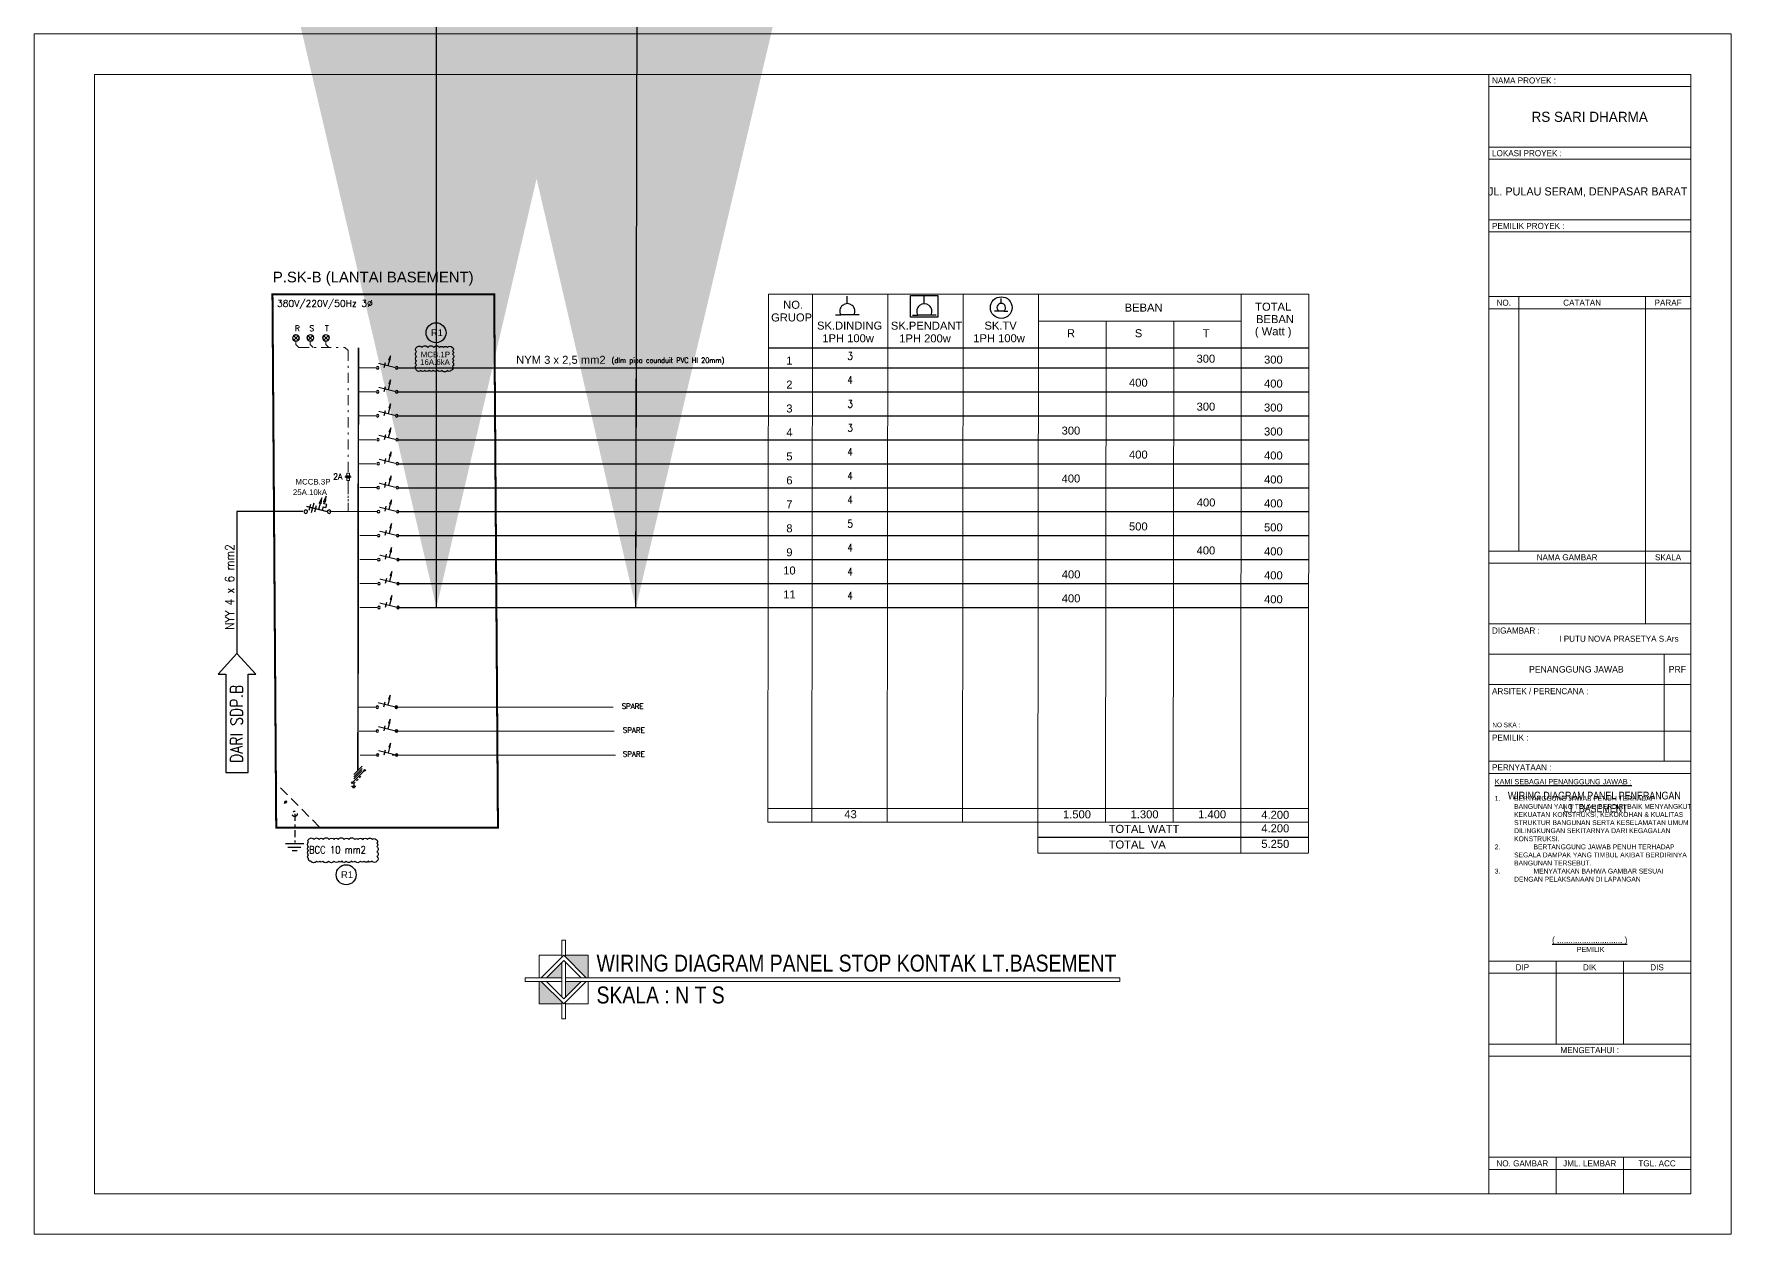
# Model space of a CAD drawing. Header units: inches. Extents: x 31310 to 32350, y 3900 to 5049.
# Drawn here: x 31594.2 to 31678.2, y 4414.1 to 4473.5 of the extents above; entities that cross this region are included whole.
import ezdxf
from ezdxf.enums import TextEntityAlignment as Align

# ---------------------------------------------------------------- set-up
doc = ezdxf.new("R2010")
doc.units = ezdxf.units.IN
doc.header["$MEASUREMENT"] = 0
for name, pattern in [('DASHDOT', [1, 0.5, -0.25, 0, -0.25]), ('HIDDEN', [0.375, 0.25, -0.125]), ('PHANTOM', [2.5, 1.25, -0.25, 0.25, -0.25, 0.25, -0.25])]:
    doc.linetypes.add(name, pattern=pattern)
for name, color, linetype in [('-KOP', 7, 'Continuous'), ('-LINE', 1, 'Continuous'), ('-SK', 1, 'Continuous'), ('-TXT', 7, 'Continuous'), ('BANTU', 7, 'Continuous'), ('COMP', 9, 'Continuous'), ('dg', 8, 'Continuous'), ('DIM', 1, 'Continuous'), ('KBL1', 4, 'Continuous'), ('KBL2', 200, 'Continuous'), ('LL', 6, 'Continuous'), ('PNL', 5, 'Continuous'), ('TEXTKOP', 7, 'Continuous'), ('TXT-ME', 7, 'Continuous'), ('WIRING', 4, 'Continuous')]:
    doc.layers.add(name, color=color, linetype=linetype)
for name, color, linetype, lineweight in [('A-FURN-EQPM', 177, 'Continuous', 0), ('US 0 Sanitair', 9, 'Continuous', 0), ('US-Elevation', 9, 'Continuous', 5), ('US-Text', 42, 'Continuous', 5)]:
    doc.layers.add(name, color=color, linetype=linetype, lineweight=lineweight)
doc.layers.add('KB FRC', color=7, linetype='Continuous', true_color=0xf2180d)
doc.layers.add('LAMPU', color=7, linetype='Continuous', true_color=0xff05ff)
doc.layers.add('SK CCTV', color=7, linetype='Continuous', true_color=0x05ff05, plot=False)
doc.styles.add('1 100', font='GOTHIC.TTF')
doc.styles.add('1 200', font='GOTHIC.TTF', dxfattribs={"height": 300})
doc.styles.add('Arial Narrow', font='ARIALN.TTF')
doc.styles.add('Grap', font='')
doc.styles.add('HF-SM', font='SIMPLEX.SHX', dxfattribs={"width": 0.9, "height": 2.5})
doc.styles.add('S4', font='arial.ttf', dxfattribs={"height": 2.7})
doc.styles.add('SAS2', font='arial.ttf', dxfattribs={"height": 4})
doc.styles.add('TXT', font='romans.shx', dxfattribs={"width": 0.85, "height": 0.25})
doc.styles.get('Grap').set_extended_font_data('Graphite Light')
doc.dimstyles.new('dim200', dxfattribs={"dimscale": 2, "dimtxt": 0.17, "dimasz": 0.12, "dimexe": 0.15, "dimexo": 0.1, "dimgap": 0.06, "dimtad": 1, "dimdec": 1, "dimlfac": 100, "dimzin": 12, "dimdsep": 46, "dimtxsty": 'Grap', "dimblk": 'ar1', "dimcen": 0.09, "dimclrd": 243, "dimclre": 243, "dimclrt": 256, "dimadec": 0, "dimazin": 0, "dimtfac": 1, "dimtdec": 1, "dimtix": 1, "dimtmove": 0, "dimatfit": 3, "dimldrblk": 'ar2', "dimfxl": 1, "dimtolj": 1, "dimtzin": 0, "dimarcsym": 0})

# ---------------------------------------------------------------- blocks, each defined once
blk = doc.blocks.new('A$C5E321F3B')
at = {"layer": 'BANTU'}
for p, q in [((0.37, 1.68), (3.66, 4.97)), ((0.65, 3.89), (3.08, 6.32)), ((0.65, 3.25), (3.08, 5.68)), ((0.65, 2.6), (3.08, 5.03)), ((0, 0.54), (1.29, 0.54)), ((0.22, 0.36), (1.08, 0.36)), ((0.43, 0.18), (0.86, 0.18)), ((0.65, 0.18), (0.65, 0))]:
    blk.add_line(p, q, dxfattribs=at)
at = {"layer": 'BANTU', "linetype": 'HIDDEN'}
for q in [(3.08, 3.74), (0.65, 0.54)]:
    blk.add_line((0.65, 1.31), q, dxfattribs=at)
at = {"layer": 'BANTU'}
for centre in [(3.81, 5.12), (0.22, 1.53)]:
    blk.add_circle(centre, 0.215, dxfattribs=at)
blk = doc.blocks.new('-SK_1P')
at = {"layer": '-SK'}
for p, q in [((0, 0.328), (0, 0.547)), ((-0.34, 0), (-0.19, 0)), ((0.19, 0), (-0.19, 0)), ((0.34, 0), (0.19, 0))]:
    blk.add_line(p, q, dxfattribs=at)
blk.add_arc((0, 0.109), 0.219, 330, 210, dxfattribs=at)
blk = doc.blocks.new('ar1')
at = {"color": 251, "ltscale": 0.13}
for p, q in [((0, 1.05949), (0, -1.05949)), ((1.05949, 0), (-1.05949, 0))]:
    blk.add_line(p, q, dxfattribs=at)
at = {"color": 5, "ltscale": 0.13}
blk.add_line((-0.50051, -0.50051), (0.50051, 0.50051), dxfattribs=at)
blk = doc.blocks.new('ar2')
at = {"layer": 'dg', "color": 251, "ltscale": 0.13}
for points in [[(-0.91175, 0), (-1.07564, 0.25133), (0, 0)], [(-0.91175, 0), (-1.07564, -0.25133), (0, 0)]]:
    blk.add_solid(points, dxfattribs=at)
at = {"layer": 'DIM', "color": 251, "ltscale": 0.13}
blk.add_line((0, 0), (-1.29079, 0), dxfattribs=at)
blk = doc.blocks.new('_ClosedBlank')
at = {"color": 0, "linetype": 'ByBlock', "lineweight": -2}
for p, q in [((-1, 0.17), (0, 0)), ((-1, 0.17), (-1, -0.17)), ((0, 0), (-1, -0.17))]:
    blk.add_line(p, q, dxfattribs=at)
blk = doc.blocks.new('-mcb1p')
at = {"layer": '-LINE', "color": 7}
blk.add_line((0.516, 0.014), (0.465, 0.222), dxfattribs=at)
at = {"layer": '-LINE', "color": 2, "const_width": 0.04}
blk.add_lwpolyline([(0.049, 0.01), (0.755, 0.185)], dxfattribs=at)
at = {"layer": '-LINE', "color": 7}
blk.add_lwpolyline([(0.3, 0.318), (0.357, 0.086)], dxfattribs=at)
at = {"layer": '-LINE', "color": 2}
for centre in [(0, 0), (0.787, 0)]:
    blk.add_circle(centre, 0.05, dxfattribs=at)
at = {"layer": '-LINE', "color": 7, "xscale": 0.1800000000000017, "yscale": 0.1800000000000017, "zscale": 0.1800000000000017, "rotation": 103.89650610379}
blk.add_blockref('_ClosedBlank', (0.257, 0.493), dxfattribs=at)
blk = doc.blocks.new('-MCCB')
at = {"layer": 'WIRING', "color": 7}
for p, q in [((0.136, 0.233), (0.229, 0.258)), ((0.163, 0.134), (0.136, 0.233)), ((0.256, 0.16), (0.163, 0.134)), ((0.229, 0.258), (0.211, 0.322)), ((0.49, 0.19), (0.546, -0.013)), ((0.563, 0.278), (0.651, -0.04)), ((0.672, 0.24), (0.727, 0.037))]:
    blk.add_line(p, q, dxfattribs=at)
at = {"layer": 'WIRING', "const_width": 0.04}
blk.add_lwpolyline([(0.121, 0), (0.813, 0.173)], dxfattribs=at)
at = {"layer": 'WIRING', "color": 7}
for points in [[(0.256, 0.16), (0.288, 0.044)], [(0.357, 0.266), (0.41, 0.074)]]:
    blk.add_lwpolyline(points, dxfattribs=at)
at = {"layer": 'WIRING'}
for centre in [(0.06, 0), (0.828, 0)]:
    blk.add_circle(centre, 0.0605, dxfattribs=at)
at = {"layer": 'WIRING', "color": 7, "xscale": 0.1999999999999972, "yscale": 0.1999999999999972, "zscale": 0.1999999999999972, "rotation": 105.3991931955513}
for p in [(0.158, 0.515), (0.304, 0.458)]:
    blk.add_blockref('_ClosedBlank', p, dxfattribs=at)
blk = doc.blocks.new('erthrhhrthre')
for p, q in [((-229.5, 130.04), (-229.5, 40.94)), ((-103.5, 130.04), (-229.5, 130.04)), ((-103.5, 40.94), (-103.5, 130.04)), ((-121.5, 121.64), (-106.5, 121.64)), ((-121.5, 116.24), (-106.5, 116.24)), ((-121.5, 110.54), (-106.5, 110.54)), ((-121.5, 91.64), (-106.5, 91.64)), ((-121.5, 86.24), (-106.5, 86.24)), ((-121.5, 83.99), (-106.5, 83.99)), ((-121.5, 76.04), (-106.5, 76.04)), ((-121.5, 61.2), (-106.5, 61.2)), ((-121.5, 55.05), (-106.5, 55.05)), ((-121.5, 46.64), (-106.5, 46.64)), ((-229.5, 40.94), (-103.5, 40.94))]:
    blk.add_line(p, q)
at = {"color": 5}
for p, q in [((-225, 127.04), (-225, 43.94)), ((-106.5, 127.04), (-225, 127.04)), ((-121.5, 43.94), (-121.5, 127.04)), ((-106.5, 43.94), (-106.5, 127.04)), ((-225, 43.94), (-106.5, 43.94))]:
    blk.add_line(p, q, dxfattribs=at)
at = {"ltscale": 8}
for p, q in [((-121.5, 126.14), (-106.5, 126.14)), ((-121.5, 120.74), (-106.5, 120.74)), ((-121.5, 115.34), (-106.5, 115.34)), ((-121.5, 109.64), (-106.5, 109.64)), ((-119.25, 91.64), (-119.25, 110.54)), ((-109.86, 86.24), (-109.86, 110.54)), ((-121.5, 90.74), (-106.5, 90.74)), ((-108.47, 83.99), (-108.47, 76.04)), ((-121.5, 81.74), (-106.5, 81.74)), ((-121.5, 78.29), (-106.5, 78.29)), ((-121.5, 75.14), (-106.5, 75.14)), ((-116.5, 61.2), (-116.5, 55.05)), ((-111.5, 61.2), (-111.5, 55.05)), ((-121.5, 60.3), (-106.5, 60.3)), ((-121.5, 54.15), (-106.5, 54.15)), ((-121.5, 45.74), (-106.5, 45.74))]:
    blk.add_line(p, q, dxfattribs=at)
at = {"ltscale": 5}
for p, q in [((-116.5, 43.94), (-116.5, 46.64)), ((-111.5, 43.94), (-111.5, 46.64))]:
    blk.add_line(p, q, dxfattribs=at)
at = {"layer": 'A-FURN-EQPM', "color": 0, "linetype": 'ByBlock', "lineweight": -2, "ltscale": 0.25}
blk.add_lwpolyline([(-229.5, 40.94), (-103.5, 40.94), (-103.5, 130.04), (-229.5, 130.04)], close=True, dxfattribs=at)
at = {"layer": 'TEXTKOP', "style": '1 100'}
for s, height, p in [('NAMA PROYEK :', 0.45, (-121.25, 126.59)), ('LOKASI PROYEK :', 0.45, (-121.25, 121.19)), ('PEMILIK PROYEK :', 0.45, (-121.25, 115.79)), ('DIGAMBAR :', 0.45, (-121.25, 85.75)), ('I PUTU NOVA PRASETYA S.Ars', 0.45, (-116.26, 85.14)), ('ARSITEK / PERENCANA :', 0.45, (-121.25, 81.25)), ('NO SKA :', 0.346, (-121.23, 78.74)), ('PEMILIK :', 0.45, (-121.25, 77.8)), ('PERNYATAAN :', 0.45, (-121.25, 75.59))]:
    blk.add_text(s, height=height, dxfattribs=at).set_placement(p, align=Align.MIDDLE_LEFT)
at = {"layer": 'TEXTKOP', "style": '1 100', "oblique": 0}
for s, height, p in [('RS SARI DHARMA', 0.75, (-114, 123.89)), ('JL. PULAU SERAM, DENPASAR BARAT ', 0.6, (-114.04, 118.35))]:
    blk.add_text(s, height=height, rotation=359.9915, dxfattribs=at).set_placement(p, align=Align.MIDDLE_CENTER)
at = {"layer": 'TEXTKOP', "style": '1 100'}
for s, height, p in [('NO.', 0.45, (-120.38, 110.09)), ('CATATAN', 0.45, (-114.56, 110.09)), ('PARAF', 0.45, (-108.18, 110.09)), ('NAMA GAMBAR', 0.45, (-115.68, 91.19)), ('SKALA', 0.45, (-108.18, 91.19)), ('PENANGGUNG JAWAB', 0.48, (-114.99, 82.87)), ('PRF', 0.48, (-107.49, 82.87)), ('MENGETAHUI :', 0.45, (-114, 54.6)), ('NO. GAMBAR', 0.45, (-119, 46.19)), ('JML. LEMBAR', 0.45, (-114, 46.19)), ('TGL. ACC', 0.45, (-109, 46.19))]:
    blk.add_text(s, height=height, dxfattribs=at).set_placement(p, align=Align.MIDDLE_CENTER)
for s, p in [('DIP', (-119, 60.75)), ('DIK', (-114, 60.75)), ('DIS', (-109, 60.75))]:
    blk.add_text(s, height=0.45, dxfattribs=at).set_placement(p, align=Align.MIDDLE)
at = {"layer": 'TEXTKOP', "ltscale": 5, "style": '1 200'}
for s, insert, char_height, width, attachment_point in [('{\\H1.083x;\\LKAMI SEBAGAI PENANGGUNG JAWAB :\\P\\H0.9234x;\\P\\pxt4;}1. ^IBERTANGGUNG JAWAB PENUH TERHADAP  ^I^IBANGUNAN YANG TELAH BERDIRI BAIK MENYANGKUT ^IKEKUATAN ^IKONSTRUKSI, KEKOKOHAN & KUALITAS ^ISTRUKTUR BANGUNAN SERTA KESELAMATAN UMUM ^IDILINGKUNGAN SEKITARNYA DARI KEGAGALAN ^IKONSTRUKSI.\\P\\pi-4,l4,t8;2.^IBERTANGGUNG JAWAB PENUH TERHADAP SEGALA DAMPAK YANG TIMBUL AKIBAT BERDIRINYA BANGUNAN TERSEBUT.\\P3.^IMENYATAKAN BAHWA GAMBAR SESUAI DENGAN PELAKSANAAN DI LAPANGAN', (-121.05, 74.72), 0.36, 14.2351, 1), ('{\\L( ............................. )\\P\\H0.8333x;\\l PEMILIK}', (-114, 63.01), 0.45, 15, 2)]:
    blk.add_mtext(s, dxfattribs=dict(at, insert=insert, char_height=char_height, width=width, attachment_point=attachment_point))

msp = doc.modelspace()

# ---------------------------------------------------------------- hatches: boundary and pattern name
at = {"layer": 'US-Text', "ltscale": 5}
for points in [[(31620.533, 4427.913), (31620.533, 4427.822), (31621.559, 4426.796), (31621.65, 4426.796), (31621.65, 4427.913)], [(31619.325, 4426.614), (31619.234, 4426.614), (31619.234, 4425.497), (31620.351, 4425.497), (31620.351, 4425.588)]]:
    msp.add_hatch(color=256, dxfattribs=at).paths.add_polyline_path(points)
h = msp.add_hatch(color=256, dxfattribs=at)
h.paths.add_polyline_path([(31620.351, 4426.796), (31620.351, 4427.564), (31619.582, 4426.796)])
h.paths.add_polyline_path([(31621.301, 4426.614), (31620.533, 4426.614), (31620.533, 4425.846)])

# ---------------------------------------------------------------- linework, layer by layer
at = {"layer": '-LINE'}
for p, q in [((31612.232, 4456.982), (31630.575, 4456.982)), ((31612.232, 4455.796), (31630.575, 4455.796)), ((31612.232, 4454.609), (31630.575, 4454.609)), ((31612.232, 4453.423), (31630.575, 4453.423)), ((31612.232, 4452.237), (31630.575, 4452.237)), ((31612.232, 4451.051), (31630.575, 4451.051)), ((31607.536, 4449.865), (31604.27, 4449.865)), ((31604.27, 4449.865), (31604.27, 4442.844)), ((31612.232, 4449.865), (31630.575, 4449.865)), ((31612.232, 4448.679), (31630.575, 4448.679)), ((31612.232, 4447.493), (31630.575, 4447.493)), ((31612.232, 4446.306), (31630.575, 4446.306)), ((31612.232, 4445.12), (31630.575, 4445.12))]:
    msp.add_line(p, q, dxfattribs=at)
at = {"layer": '-LINE', "color": 8}
for p, q in [((31630.575, 4456.982), (31657.329, 4456.982)), ((31630.575, 4455.796), (31657.329, 4455.796)), ((31630.575, 4454.609), (31657.329, 4454.61)), ((31630.575, 4453.423), (31657.329, 4453.423)), ((31630.575, 4452.237), (31657.329, 4452.237)), ((31630.575, 4451.051), (31657.329, 4451.051)), ((31630.575, 4449.865), (31657.329, 4449.865)), ((31630.575, 4448.679), (31657.329, 4448.679)), ((31630.575, 4447.493), (31657.329, 4447.493)), ((31630.575, 4446.306), (31657.329, 4446.306)), ((31630.575, 4445.12), (31657.329, 4445.12))]:
    msp.add_line(p, q, dxfattribs=at)
at = {"layer": '-LINE', "color": 8, "linetype": 'HIDDEN', "ltscale": 2}
msp.add_line((31608.361, 4434.251, 0), (31606.212, 4436.406, 0), dxfattribs=at)
at = {"layer": '-LINE', "color": 7, "linetype": 'DASHDOT', "ltscale": 0.7}
msp.add_line((31607.125, 4434.907, 0), (31607.125, 4433.443, 0), dxfattribs=at)
at = {"layer": '-LINE', "color": 7}
for p, q in [((31606.665, 4433.443, 0), (31607.584, 4433.443, 0)), ((31606.793, 4433.266, 0), (31607.426, 4433.266, 0)), ((31606.994, 4433.085, 0), (31607.241, 4433.085, 0))]:
    msp.add_line(p, q, dxfattribs=at)
at = {"layer": '-LINE', "color": 7, "linetype": 'DASHDOT', "ltscale": 0.7}
msp.add_circle((31607.125, 4434.907, 0), 0.129, dxfattribs=at)
at = {"layer": '-SK', "elevation": 0}
msp.add_lwpolyline([(31637.61, 4460.568), (31638.96, 4460.568), (31638.96, 4459.491), (31637.61, 4459.491)], close=True, dxfattribs=at)
at = {"layer": 'BANTU', "linetype": 'Continuous', "lineweight": 0}
for p, q in [((31630.575, 4460.624), (31630.547, 4434.488)), ((31657.329, 4460.627), (31630.575, 4460.624)), ((31632.751, 4460.624), (31632.723, 4434.488)), ((31636.481, 4460.624), (31636.453, 4434.488)), ((31640.211, 4460.625), (31640.183, 4434.488)), ((31640.211, 4460.625), (31640.183, 4434.488)), ((31643.94, 4460.625), (31643.912, 4432.961)), ((31643.94, 4460.624), (31643.912, 4432.961)), ((31643.94, 4460.624), (31643.912, 4432.961)), ((31653.977, 4460.625), (31653.948, 4432.961)), ((31657.329, 4460.625), (31657.3, 4432.961)), ((31647.287, 4459.29), (31647.259, 4434.488)), ((31650.632, 4459.29), (31650.605, 4434.488)), ((31610.283, 4456.982), (31611.146, 4456.982)), ((31610.283, 4455.796), (31611.146, 4455.796)), ((31610.283, 4454.609), (31611.146, 4454.609)), ((31610.283, 4453.423), (31611.146, 4453.423)), ((31610.283, 4452.237), (31611.146, 4452.237)), ((31610.348, 4451.052), (31611.211, 4451.052)), ((31610.348, 4449.865), (31611.211, 4449.865)), ((31610.348, 4448.679), (31611.211, 4448.679)), ((31610.348, 4447.493), (31611.211, 4447.493)), ((31610.348, 4446.307), (31611.211, 4446.307)), ((31610.348, 4445.121), (31611.211, 4445.121)), ((31612.067, 4440.188), (31622.884, 4440.188)), ((31612.067, 4439.002), (31622.941, 4439.002)), ((31611.946, 4437.816), (31622.997, 4437.816)), ((31657.3, 4434.488), (31630.547, 4434.488))]:
    msp.add_line(p, q, dxfattribs=at)
at = {"layer": 'BANTU', "color": 4, "linetype": 'Continuous', "lineweight": 0}
msp.add_line((31606.745, 4435.552), (31606.606, 4435.414), dxfattribs=at)
at = {"layer": 'BANTU', "linetype": 'Continuous', "lineweight": 0, "elevation": 0}
for points in [[(31643.942, 4459.29), (31653.977, 4459.29)], [(31657.3, 4435.165), (31630.541, 4435.165)]]:
    msp.add_lwpolyline(points, dxfattribs=at)
at = {"layer": 'BANTU', "linetype": 'Continuous', "lineweight": 0, "const_width": 0.0606, "elevation": 0}
for points in [[(31630.575, 4457.961), (31657.329, 4457.961)], [(31643.912, 4433.744), (31657.3, 4433.744)], [(31643.912, 4432.961), (31657.3, 4432.961)]]:
    msp.add_lwpolyline(points, dxfattribs=at)
at = {"layer": 'BANTU', "color": 4, "linetype": 'Continuous', "lineweight": 0}
msp.add_circle((31606.681, 4435.489), 0.0538, dxfattribs=at)
at = {"layer": 'COMP', "color": 9, "lineweight": 0}
for p, q in [((31609.831, 4451.765), (31609.699, 4451.765)), ((31609.699, 4451.765), (31609.699, 4451.405)), ((31609.699, 4451.405), (31609.831, 4451.405)), ((31609.831, 4451.765), (31609.831, 4451.405))]:
    msp.add_line(p, q, dxfattribs=at)
at = {"layer": 'COMP', "color": 9, "lineweight": 0, "elevation": 0}
for points in [[(31609.924, 4451.593), (31609.606, 4451.593)], [(31609.646, 4451.633), (31609.884, 4451.633)], [(31609.646, 4451.553), (31609.884, 4451.553)]]:
    msp.add_lwpolyline(points, dxfattribs=at)
at = {"layer": 'KB FRC', "color": 2}
for points in [[(31613.162, 4457.995, -0.520567), (31613.422, 4457.995, -0.520567), (31613.721, 4457.995, -0.520567), (31614.008, 4457.995, -0.520567), (31614.299, 4457.995, -0.520567), (31614.49, 4457.995, -0.520567), (31614.689, 4457.995, -0.520567), (31614.93, 4457.995, -0.520567), (31614.941, 4457.822, -0.520567), (31614.941, 4457.663, -0.520567), (31614.941, 4457.423, -0.520567), (31614.941, 4457.261, -0.520567), (31614.941, 4457.063, -0.520567), (31614.854, 4456.853, -0.520567), (31614.679, 4456.853, -0.520567), (31614.424, 4456.853, -0.520567), (31614.199, 4456.853, -0.520567), (31613.98, 4456.853, -0.520567), (31613.782, 4456.853, -0.520567), (31613.558, 4456.853, -0.520567), (31613.357, 4456.853, -0.520567), (31613.167, 4456.853, -0.520567), (31613.162, 4457.124, -0.520567), (31613.162, 4457.315, -0.520567), (31613.162, 4457.542, -0.520567), (31613.162, 4457.787, -0.520567)], [(31607.814, 4433.644, -0.520567), (31608.075, 4433.644, -0.520567), (31608.338, 4433.644, -0.520567), (31608.538, 4433.644, -0.520567), (31608.836, 4433.644, -0.520567), (31609.074, 4433.644, -0.520567), (31609.282, 4433.644, -0.520567), (31609.576, 4433.644, -0.520567), (31609.8, 4433.644, -0.520567), (31610.097, 4433.644, -0.520567), (31610.27, 4433.644, -0.520567), (31610.508, 4433.644, -0.520567), (31610.728, 4433.644, -0.520567), (31610.972, 4433.644, -0.520567), (31611.153, 4433.644, -0.520567), (31611.198, 4433.461, -0.520567), (31611.198, 4433.285, -0.520567), (31611.198, 4433.035, -0.520567), (31611.198, 4432.793, -0.520567), (31611.193, 4432.561, -0.520567), (31610.953, 4432.561, -0.520567), (31610.768, 4432.561, -0.520567), (31610.568, 4432.561, -0.520567), (31610.384, 4432.561, -0.520567), (31610.108, 4432.561, -0.520567), (31609.927, 4432.561, -0.520567), (31609.676, 4432.561, -0.520567), (31609.469, 4432.561, -0.520567), (31609.304, 4432.561, -0.520567), (31609.077, 4432.561, -0.520567), (31608.803, 4432.561, -0.520567), (31608.519, 4432.561, -0.520567), (31608.365, 4432.561, -0.520567), (31608.208, 4432.561, -0.520567), (31607.921, 4432.561, -0.520567), (31607.814, 4432.69, -0.520567), (31607.814, 4432.878, -0.520567), (31607.814, 4433.092, -0.520567), (31607.814, 4433.275, -0.520567), (31607.814, 4433.508, -0.520567)]]:
    msp.add_lwpolyline(points, format="xyb", close=True, dxfattribs=at)
for centre in [(31614.122, 4458.72), (31609.673, 4431.893)]:
    msp.add_circle(centre, 0.494, dxfattribs=at)
at = {"layer": 'KBL1', "color": 4, "linetype": 'DASHDOT', "lineweight": 0}
for p, q in [((31607.185, 4458.3), (31607.185, 4458.133)), ((31607.335, 4457.983), (31607.185, 4458.133)), ((31607.335, 4457.983), (31609.615, 4457.983)), ((31607.89, 4458.302), (31607.89, 4458.133)), ((31608.04, 4457.983), (31607.89, 4458.133)), ((31608.668, 4458.302), (31608.668, 4458.133)), ((31608.818, 4457.983), (31608.668, 4458.133)), ((31609.765, 4457.833), (31609.615, 4457.983)), ((31609.765, 4457.833), (31609.765, 4449.865)), ((31609.765, 4451.395), (31609.765, 4449.865))]:
    msp.add_line(p, q, dxfattribs=at)
at = {"layer": 'KBL1', "color": 4, "linetype": 'Continuous', "lineweight": 0}
for p, q in [((31610.255, 4440.188), (31611.118, 4440.188)), ((31610.312, 4439.002), (31611.174, 4439.002)), ((31610.368, 4437.816), (31611.23, 4437.816))]:
    msp.add_line(p, q, dxfattribs=at)
at = {"layer": 'KBL2', "linetype": 'Continuous', "lineweight": 0}
msp.add_line((31610.493, 4449.865), (31608.849, 4449.865), dxfattribs=at)
at = {"layer": 'KBL2', "linetype": 'Continuous', "lineweight": 0, "const_width": 0.0786, "elevation": 0}
msp.add_lwpolyline([(31610.283, 4457.983), (31610.255, 4437.061)], dxfattribs=at)
at = {"layer": 'LAMPU', "color": 9, "lineweight": 0}
for p, q in [((31607.082, 4458.355), (31607.29, 4458.563)), ((31607.082, 4458.563), (31607.29, 4458.355)), ((31607.8, 4458.357), (31608.008, 4458.565)), ((31607.8, 4458.565), (31608.008, 4458.357)), ((31608.571, 4458.357), (31608.779, 4458.565)), ((31608.571, 4458.565), (31608.779, 4458.357))]:
    msp.add_line(p, q, dxfattribs=at)
for centre, radius in [((31607.186, 4458.459), 0.17), ((31607.186, 4458.459), 0.147), ((31607.904, 4458.461), 0.17), ((31607.904, 4458.461), 0.147), ((31608.675, 4458.461), 0.17), ((31608.675, 4458.461), 0.147)]:
    msp.add_circle(centre, radius, dxfattribs=at)
at = {"layer": 'LL', "linetype": 'Continuous', "elevation": 0}
msp.add_lwpolyline([(31604.27, 4442.844), (31603.337, 4441.827), (31603.712, 4441.827), (31603.712, 4436.949), (31604.828, 4436.949), (31604.828, 4441.827), (31605.203, 4441.827), (31604.27, 4442.844)], dxfattribs=at)
at = {"layer": 'PNL', "color": 7, "linetype": 'PHANTOM', "lineweight": 0, "ltscale": 0.9, "const_width": 0.1, "elevation": 0}
msp.add_lwpolyline([(31606.026, 4460.624), (31617.001, 4460.624), (31617.187, 4434.218), (31606.212, 4434.218)], close=True, dxfattribs=at)
at = {"layer": 'SK CCTV'}
for p, q in [((31642.099, 4460.174), (31642.099, 4460.421)), ((31641.969, 4459.795), (31641.766, 4459.795)), ((31642.228, 4459.795), (31641.969, 4459.795)), ((31642.228, 4459.795), (31642.431, 4459.795)), ((31638.059, 4458.168), (31638.059, 4458.168)), ((31638.059, 4458.168), (31638.059, 4458.168)), ((31638.059, 4458.168), (31638.059, 4458.168))]:
    msp.add_line(p, q, dxfattribs=at)
for centre, radius in [((31642.099, 4459.962), 0.537), ((31638.059, 4458.168), 0.000537)]:
    msp.add_circle(centre, radius, dxfattribs=at)
for centre, radius in [((31642.099, 4459.962), 0.212), ((31638.059, 4458.168), 0.000212)]:
    msp.add_arc(centre, radius, 307.72368, 232.27632, dxfattribs=at)
at = {"layer": 'US-Text', "ltscale": 5}
for p, q in [((31620.351, 4427.822), (31620.351, 4428.652)), ((31620.533, 4428.652), (31620.351, 4428.652)), ((31620.533, 4427.822), (31620.533, 4428.652)), ((31620.351, 4427.913), (31619.234, 4427.913)), ((31619.234, 4426.796), (31619.234, 4427.913)), ((31620.533, 4427.913), (31621.65, 4427.913)), ((31621.65, 4426.796), (31621.65, 4427.913)), ((31620.351, 4425.846), (31620.351, 4427.564)), ((31620.533, 4425.846), (31620.533, 4427.564)), ((31618.532, 4426.796), (31620.351, 4426.796)), ((31618.532, 4426.796), (31618.532, 4426.614)), ((31618.532, 4426.614), (31620.351, 4426.614)), ((31619.234, 4426.614), (31619.234, 4425.497)), ((31621.65, 4426.614), (31621.65, 4425.497)), ((31620.351, 4425.497), (31619.234, 4425.497)), ((31620.351, 4424.758), (31620.351, 4425.588)), ((31620.533, 4424.758), (31620.533, 4425.588)), ((31620.533, 4425.497), (31621.65, 4425.497)), ((31620.533, 4424.758), (31620.351, 4424.758))]:
    msp.add_line(p, q, dxfattribs=at)
at = {"layer": 'US-Text', "ltscale": 5, "elevation": 0}
for points in [[(31619.325, 4426.796), (31620.442, 4427.913), (31621.559, 4426.796)], [(31619.582, 4426.796), (31620.442, 4427.655), (31621.301, 4426.796)], [(31621.559, 4426.614), (31620.442, 4425.497), (31619.325, 4426.614)], [(31621.301, 4426.614), (31620.442, 4425.754), (31619.582, 4426.614)]]:
    msp.add_lwpolyline(points, dxfattribs=at)
at = {"layer": 'US-Text', "elevation": 0}
msp.add_lwpolyline([(31620.532, 4426.796), (31647.97, 4426.796), (31647.97, 4426.614), (31620.532, 4426.614)], close=True, dxfattribs=at)

# ---------------------------------------------------------------- block references
at = {"layer": '-KOP', "xscale": -1.5, "yscale": 1.5, "zscale": 1.5, "rotation": 1.03178265931092e-08}
msp.add_blockref('-MCCB', (31608.919, 4449.865), dxfattribs=at)
at = {"layer": '-LINE', "xscale": -1.200000000038591, "yscale": 1.200000000038591, "zscale": 1.200000000038591, "rotation": 3.415092209024806e-08}
for p in [(31612.172, 4456.982), (31612.18, 4455.796), (31612.18, 4454.609), (31612.188, 4453.423), (31612.203, 4452.237), (31612.203, 4451.051), (31612.219, 4449.865), (31612.227, 4448.679), (31612.234, 4447.493), (31612.242, 4446.306), (31612.242, 4445.12), (31612.158, 4440.188), (31612.166, 4439.002), (31612.174, 4437.816)]:
    msp.add_blockref('-mcb1p', p, dxfattribs=at)
at = {"layer": '-SK', "ltscale": 2, "xscale": 1.709762533036515, "yscale": 1.709762533036515, "zscale": 1.709762533036515}
for p in [(31634.479, 4459.601), (31638.288, 4459.596)]:
    msp.add_blockref('-SK_1P', p, dxfattribs=at)
at = {"layer": 'LAMPU', "linetype": 'Continuous', "lineweight": 0, "xscale": 0.1709155555608699, "yscale": 0.1709155555608699, "zscale": 0.1709155555608699}
msp.add_blockref('A$C5E321F3B', (31609.937, 4436.188), dxfattribs=at)
at = {"layer": 'US-Elevation', "color": 1, "xscale": 0.6666666666678793, "yscale": 0.6666666666678793, "zscale": 0.6666666666678793}
msp.add_blockref('erthrhhrthre', (31747.223, 4386.814), dxfattribs=at)

# ---------------------------------------------------------------- texts
at = {"layer": '-TXT', "style": 'TXT', "width": 0.85}
for s, height, p in [('(dlm pipa counduit PVC HI 20mm)', 0.2625, (31622.812, 4457.224)), ('BCC 10 mm2', 0.36, (31607.833, 4432.949, 0))]:
    msp.add_text(s, height=height, dxfattribs=at).set_placement(p)
for s, p in [('3', (31634.615, 4457.383)), ('4', (31634.615, 4456.197)), ('3', (31634.615, 4455.011)), ('3', (31634.615, 4453.824)), ('4', (31634.615, 4452.638)), ('4', (31634.615, 4451.452)), ('4', (31634.615, 4450.266)), ('5', (31634.615, 4449.08)), ('4', (31634.615, 4447.894)), ('4', (31634.615, 4446.708)), ('4', (31634.615, 4445.521))]:
    msp.add_text(s, height=0.375, dxfattribs=at).set_placement(p, align=Align.CENTER)
for s, height, p in [('NYY 4 x 6 mm2', 0.45, (31604.136, 4444.013)), ('DARI SDP.B', 0.6, (31604.55, 4437.429))]:
    msp.add_text(s, height=height, rotation=90, dxfattribs=at).set_placement(p)
at = {"layer": 'TXT-ME', "color": 7, "lineweight": 0}
for s, height, style, p in [('P.SK-B (LANTAI BASEMENT)', 0.52667, 'SAS2', (31606.047, 4461.213)), ('R1', 0.3345, 'S4', (31613.866, 4458.555)), ('16A.6kA', 0.2788, 'S4', (31613.333, 4457.128)), ('MCB.1P ', 0.2788, 'S4', (31613.366, 4457.503)), ('NYM 3 x 2,5 mm2 ', 0.39601, 'S4', (31618.09, 4457.181)), ('MCCB.3P', 0.2788, 'S4', (31607.166, 4451.205)), ('25A.10kA ', 0.2788, 'S4', (31607.037, 4450.686)), ('TOTAL WATT', 0.396, 'S4', (31647.413, 4433.966)), ('4.200', 0.396, 'S4', (31654.968, 4434.662)), ('4.200', 0.396, 'S4', (31654.969, 4433.993)), ('TOTAL  VA', 0.396, 'S4', (31647.413, 4433.19)), ('5.250', 0.396, 'S4', (31654.97, 4433.225)), ('R1', 0.3345, 'S4', (31609.417, 4431.728))]:
    msp.add_text(s, height=height, dxfattribs=dict(at, style=style)).set_placement(p)
at = {"layer": 'TXT-ME', "color": 3, "lineweight": 0, "style": 'HF-SM'}
for s, height, p in [('380V/220V/50Hz 3%%C', 0.33, (31606.252, 4460.006)), ('R', 0.288, (31607.129, 4458.794)), ('S', 0.288, (31607.847, 4458.796)), ('T', 0.288, (31608.618, 4458.796)), ('2A', 0.2884, (31609.025, 4451.457)), ('SPARE', 0.2564, (31623.31, 4440.108)), ('SPARE', 0.2564, (31623.366, 4438.922)), ('SPARE', 0.2564, (31623.369, 4437.736))]:
    msp.add_text(s, height=height, dxfattribs=at).set_placement(p)
at = {"layer": 'TXT-ME', "color": 7, "lineweight": 0, "style": 'S4'}
for s, height, p in [('GRUOP', 0.396, (31631.721, 4459.477)), ('NO.', 0.396, (31631.797, 4460.104)), ('BEBAN', 0.396, (31649.144, 4459.964)), ('TOTAL', 0.396, (31655.558, 4460.009)), ('BEBAN', 0.396, (31655.647, 4459.395)), ('SK.DINDING', 0.396, (31634.594, 4459.073)), ('SK.PENDANT', 0.396, (31638.402, 4459.068)), ('SK.TV', 0.396, (31642.065, 4459.074)), ('R', 0.396, (31645.548, 4458.696)), ('S', 0.396, (31648.893, 4458.696)), ('T', 0.396, (31652.238, 4458.696)), ('( Watt )', 0.396, (31655.558, 4458.741)), ('1PH 100w', 0.396, (31634.518, 4458.446)), ('1PH 200w', 0.396, (31638.326, 4458.441)), ('SK.TV', 0.000396, (31638.059, 4458.167)), ('1PH 100w', 0.000396, (31638.059, 4458.167)), ('1PH 100w', 0.396, (31641.989, 4458.447)), ('1', 0.396, (31631.612, 4457.343)), ('300', 0.396, (31652.224, 4457.436)), ('300', 0.396, (31655.566, 4457.39)), ('2', 0.396, (31631.612, 4456.157)), ('400', 0.396, (31648.882, 4456.25)), ('400', 0.396, (31655.566, 4456.203)), ('3', 0.396, (31631.612, 4454.971)), ('300', 0.396, (31652.227, 4455.063)), ('300', 0.396, (31655.566, 4455.017)), ('4', 0.396, (31631.612, 4453.785)), ('300', 0.396, (31645.546, 4453.877)), ('300', 0.396, (31655.566, 4453.831)), ('400', 0.396, (31648.882, 4452.691)), ('400', 0.396, (31655.566, 4452.645)), ('5', 0.396, (31631.612, 4452.598)), ('6', 0.396, (31631.612, 4451.412)), ('400', 0.396, (31645.546, 4451.505)), ('400', 0.396, (31655.566, 4451.459)), ('7', 0.396, (31631.612, 4450.226)), ('400', 0.396, (31652.236, 4450.319)), ('400', 0.396, (31655.566, 4450.273)), ('8', 0.396, (31631.612, 4449.04)), ('500', 0.396, (31648.882, 4449.133)), ('500', 0.396, (31655.566, 4449.087)), ('9', 0.396, (31631.612, 4447.854)), ('400', 0.396, (31652.227, 4447.946)), ('400', 0.396, (31655.566, 4447.9)), ('10', 0.396, (31631.612, 4446.953)), ('400', 0.396, (31645.555, 4446.76)), ('400', 0.396, (31655.566, 4446.714)), ('11', 0.396, (31631.612, 4445.767)), ('400', 0.396, (31645.553, 4445.574)), ('400', 0.396, (31655.566, 4445.528)), ('43', 0.396, (31634.639, 4434.89)), ('1.500', 0.396, (31645.846, 4434.883)), ('1.300', 0.396, (31649.191, 4434.884)), ('1.400', 0.396, (31652.536, 4434.884))]:
    msp.add_text(s, height=height, dxfattribs=at).set_placement(p, align=Align.MIDDLE)
at = {"layer": 'US 0 Sanitair', "insert": (31666.999, 4436.003, 0), "char_height": 0.38318, "width": 9.02888, "attachment_point": 1, "style": 'Arial Narrow'}
msp.add_mtext('\\pxqc;WIRING DIAGRAM PANEL PENERANGAN  LT. BASEMENT', dxfattribs=at)
at = {"layer": 'US-Text', "char_height": 0.83686, "attachment_point": 1, "style": 'Arial Narrow'}
for s, insert, width in [('WIRING DIAGRAM PANEL STOP KONTAK LT.BASEMENT', (31622.067, 4427.936), 26.34114), ('SKALA : N T S', (31622.067, 4426.36), 12.65508)]:
    msp.add_mtext(s, dxfattribs=dict(at, insert=insert, width=width))

# ---------------------------------------------------------------- leaders
at = {"layer": '-LINE', "color": 2}
for points in [[(31614.143, 4445.12), (31614.141, 4456.982)], [(31624.015, 4445.12), (31624.038, 4456.982)]]:
    msp.add_leader(points, dimstyle='dim200', override={"dimasz": 100, "dimtad": 0}, dxfattribs=at)

doc.saveas('drawing.dxf')
